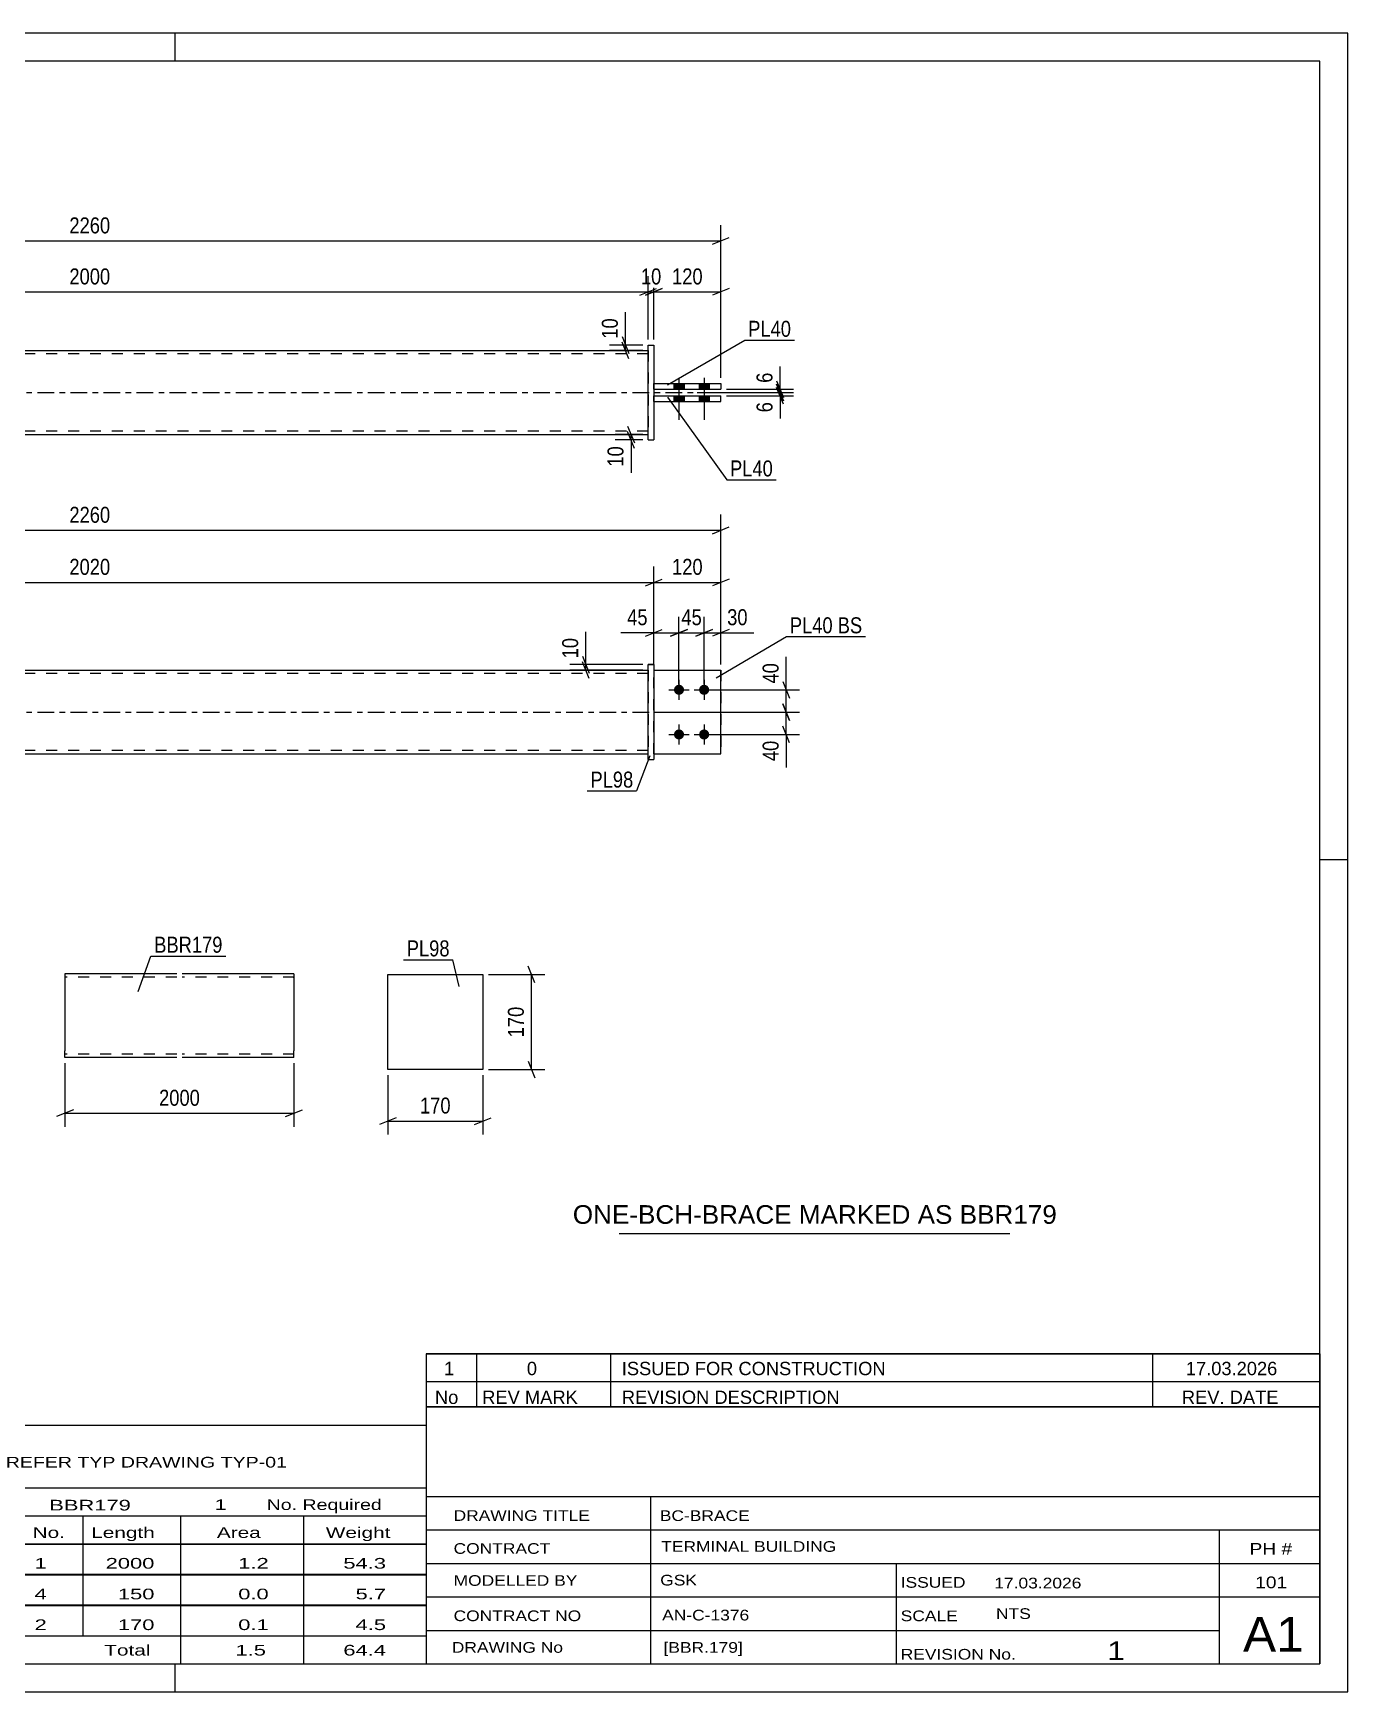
# Model space of a CAD drawing. Header units: millimetres. Extents: x 0 to 420, y 0 to 297.
# Drawn here: x 184.6 to 420, y 0 to 297 of the extents above; entities that cross this region are included whole.
import ezdxf

# ---------------------------------------------------------------- set-up
doc = ezdxf.new("R2010")
doc.units = ezdxf.units.MM
doc.linetypes.add('DXK_LINE_DOT2', pattern=[3.9198, 1.9599, -1.9599])
doc.linetypes.add('DXK_LINE_DOT3', pattern=[5.9187, 2.979, -0.9799, 0.9799, -0.9799])
doc.styles.add('Arial', font='ARIAL.TTF', dxfattribs={"height": 0.2})
doc.styles.add('Arial Narrow', font='ARIALN.TTF', dxfattribs={"height": 0.2})

# ---------------------------------------------------------------- blocks, each defined once
blk = doc.blocks.new('Unknown-580608510-1163')
at = {"color": 5, "linetype": 'Continuous'}
for p, q in [((420, 297), (0, 297)), ((210, 292), (210, 297)), ((420, 0), (420, 297)), ((415, 292), (5, 292)), ((415, 5), (415, 292)), ((420, 149), (415, 149)), ((5, 5), (415, 5)), ((210, 0), (210, 5)), ((0, 0), (420, 0))]:
    blk.add_line(p, q, dxfattribs=at)
blk = doc.blocks.new('Part-580608510-1739 - 1733')
at = {"color": 7, "linetype": 'DXK_LINE_DOT2'}
for p, q in [((295.74, 182.93), (307.74, 182.93)), ((295.74, 167.93), (295.74, 182.93)), ((295.74, 182.93), (307.74, 182.93)), ((307.74, 182.93), (307.74, 182.93)), ((307.74, 182.93), (307.74, 167.93)), ((295.74, 167.93), (295.74, 167.93)), ((295.74, 167.93), (307.74, 167.93)), ((295.74, 167.93), (307.74, 167.93))]:
    blk.add_line(p, q, dxfattribs=at)
blk = doc.blocks.new('Part-580608510-1744 - 1733')
at = {"color": 2, "linetype": 'Continuous'}
for p, q in [((295.74, 182.93), (307.74, 182.93)), ((307.74, 182.93), (307.74, 182.93)), ((307.74, 167.93), (307.74, 182.93)), ((295.74, 167.93), (307.74, 167.93))]:
    blk.add_line(p, q, dxfattribs=at)
at = {"color": 7, "linetype": 'DXK_LINE_DOT2'}
for p, q in [((295.74, 182.93), (307.74, 182.93)), ((295.74, 167.93), (295.74, 182.93)), ((307.74, 182.93), (307.74, 182.93)), ((295.74, 167.93), (295.74, 167.93)), ((295.74, 167.93), (307.74, 167.93))]:
    blk.add_line(p, q, dxfattribs=at)
blk = doc.blocks.new('Part-580608510-1774 - 1733')
at = {"color": 2, "linetype": 'Continuous'}
for p, q in [((295.74, 183.93), (294.74, 183.93)), ((294.74, 166.93), (294.74, 183.93)), ((295.74, 183.93), (295.74, 166.93)), ((294.74, 166.93), (294.74, 166.93)), ((294.74, 166.93), (295.74, 166.93))]:
    blk.add_line(p, q, dxfattribs=at)
at = {"color": 7, "linetype": 'DXK_LINE_DOT2'}
for p, q in [((294.74, 183.93), (294.74, 183.93)), ((294.74, 183.93), (295.74, 183.93)), ((295.74, 183.93), (295.74, 183.93)), ((294.74, 166.93), (295.74, 166.93))]:
    blk.add_line(p, q, dxfattribs=at)
blk = doc.blocks.new('Part-580608510-1779 - 1733')
at = {"color": 2, "linetype": 'Continuous'}
for p, q in [((94.75, 182.93), (294.74, 182.93)), ((94.75, 167.93), (294.74, 167.93))]:
    blk.add_line(p, q, dxfattribs=at)
at = {"color": 7, "linetype": 'DXK_LINE_DOT2'}
for p, q in [((94.75, 167.93), (94.75, 182.93)), ((294.74, 182.33), (94.75, 182.33)), ((294.74, 182.93), (294.74, 167.93)), ((294.74, 168.53), (94.75, 168.53))]:
    blk.add_line(p, q, dxfattribs=at)
at = {"color": 7, "linetype": 'DXK_LINE_DOT3'}
blk.add_line((84.75, 175.43), (304.74, 175.43), dxfattribs=at)
blk = doc.blocks.new('Bolt-580608510-1780 - 1733')
at = {"linetype": 'Continuous'}
for points in [[(300.24, 180.33), (300.43, 180.31), (300.61, 180.25), (300.77, 180.15), (300.91, 180.03), (301.02, 179.88), (301.1, 179.7), (301.14, 179.52), (301.14, 179.33), (301.1, 179.15), (301.02, 178.98), (300.91, 178.82), (300.77, 178.7), (300.61, 178.6), (300.43, 178.55), (300.24, 178.53), (300.06, 178.55), (299.88, 178.6), (299.71, 178.7), (299.57, 178.82), (299.46, 178.98), (299.39, 179.15), (299.35, 179.33), (299.35, 179.52), (299.39, 179.7), (299.46, 179.88), (299.57, 180.03), (299.71, 180.15), (299.88, 180.25), (300.06, 180.31)], [(304.74, 180.33), (304.93, 180.31), (305.11, 180.25), (305.27, 180.15), (305.41, 180.03), (305.52, 179.88), (305.6, 179.7), (305.64, 179.52), (305.64, 179.33), (305.6, 179.15), (305.52, 178.98), (305.41, 178.82), (305.27, 178.7), (305.11, 178.6), (304.93, 178.55), (304.74, 178.53), (304.56, 178.55), (304.38, 178.6), (304.21, 178.7), (304.07, 178.82), (303.96, 178.98), (303.89, 179.15), (303.85, 179.33), (303.85, 179.52), (303.89, 179.7), (303.96, 179.88), (304.07, 180.03), (304.21, 180.15), (304.38, 180.25), (304.56, 180.31)], [(300.24, 172.33), (300.43, 172.31), (300.61, 172.25), (300.77, 172.15), (300.91, 172.03), (301.02, 171.88), (301.1, 171.7), (301.14, 171.52), (301.14, 171.33), (301.1, 171.15), (301.02, 170.98), (300.91, 170.82), (300.77, 170.7), (300.61, 170.6), (300.43, 170.55), (300.24, 170.53), (300.06, 170.55), (299.88, 170.6), (299.71, 170.7), (299.57, 170.82), (299.46, 170.98), (299.39, 171.15), (299.35, 171.33), (299.35, 171.52), (299.39, 171.7), (299.46, 171.88), (299.57, 172.03), (299.71, 172.15), (299.88, 172.25), (300.06, 172.31)], [(304.74, 172.33), (304.93, 172.31), (305.11, 172.25), (305.27, 172.15), (305.41, 172.03), (305.52, 171.88), (305.6, 171.7), (305.64, 171.52), (305.64, 171.33), (305.6, 171.15), (305.52, 170.98), (305.41, 170.82), (305.27, 170.7), (305.11, 170.6), (304.93, 170.55), (304.74, 170.53), (304.56, 170.55), (304.38, 170.6), (304.21, 170.7), (304.07, 170.82), (303.96, 170.98), (303.89, 171.15), (303.85, 171.33), (303.85, 171.52), (303.89, 171.7), (303.96, 171.88), (304.07, 172.03), (304.21, 172.15), (304.38, 172.25), (304.56, 172.31)]]:
    blk.add_hatch(color=1, dxfattribs=at).paths.add_polyline_path(points)
at = {"color": 1, "linetype": 'Continuous'}
for p, q in [((300.24, 181.23), (300.24, 177.63)), ((304.74, 181.23), (304.74, 177.63)), ((298.44, 179.43), (302.04, 179.43)), ((302.94, 179.43), (306.54, 179.43)), ((300.24, 173.23), (300.24, 169.63)), ((304.74, 173.23), (304.74, 169.63)), ((298.44, 171.43), (302.04, 171.43)), ((302.94, 171.43), (306.54, 171.43))]:
    blk.add_line(p, q, dxfattribs=at)
blk = doc.blocks.new('Bolt-580608510-1399 - 1390')
at = {"linetype": 'Continuous'}
for points in [[(301.14, 234.26), (299.34, 234.26), (299.34, 233.26), (301.14, 233.26)], [(301.14, 234.26), (299.34, 234.26), (299.34, 233.26), (301.14, 233.26)], [(301.14, 232.06), (299.34, 232.06), (299.34, 231.06), (301.14, 231.06)], [(301.14, 232.06), (299.34, 232.06), (299.34, 231.06), (301.14, 231.06)], [(305.64, 234.26), (303.84, 234.26), (303.84, 233.26), (305.64, 233.26)], [(305.64, 234.26), (303.84, 234.26), (303.84, 233.26), (305.64, 233.26)], [(305.64, 232.06), (303.84, 232.06), (303.84, 231.06), (305.64, 231.06)], [(305.64, 232.06), (303.84, 232.06), (303.84, 231.06), (305.64, 231.06)]]:
    blk.add_hatch(color=1, dxfattribs=at).paths.add_polyline_path(points)
at = {"color": 1, "linetype": 'Continuous'}
for p, q in [((300.24, 235.26), (300.24, 227.76)), ((300.24, 235.26), (300.24, 227.76)), ((304.74, 235.26), (304.74, 227.76)), ((304.74, 235.26), (304.74, 227.76)), ((299.34, 234.26), (299.34, 233.26)), ((299.34, 234.26), (299.34, 233.26)), ((299.34, 232.06), (299.34, 231.06)), ((299.34, 232.06), (299.34, 231.06)), ((301.14, 234.26), (301.14, 233.26)), ((301.14, 234.26), (301.14, 233.26)), ((301.14, 232.06), (301.14, 231.06)), ((301.14, 232.06), (301.14, 231.06)), ((303.84, 234.26), (303.84, 233.26)), ((303.84, 234.26), (303.84, 233.26)), ((303.84, 232.06), (303.84, 231.06)), ((303.84, 232.06), (303.84, 231.06)), ((305.64, 234.26), (305.64, 233.26)), ((305.64, 234.26), (305.64, 233.26)), ((305.64, 232.06), (305.64, 231.06)), ((305.64, 232.06), (305.64, 231.06))]:
    blk.add_line(p, q, dxfattribs=at)
blk = doc.blocks.new('Part-580608510-1425 - 1390')
at = {"color": 2, "linetype": 'Continuous'}
for p, q in [((94.75, 240.16), (294.74, 240.16)), ((94.75, 225.16), (294.74, 225.16))]:
    blk.add_line(p, q, dxfattribs=at)
at = {"color": 7, "linetype": 'DXK_LINE_DOT2'}
for p, q in [((94.75, 240.16), (94.75, 225.16)), ((294.74, 239.56), (94.75, 239.56)), ((294.74, 240.16), (294.74, 225.16)), ((294.74, 225.76), (94.75, 225.76))]:
    blk.add_line(p, q, dxfattribs=at)
at = {"color": 7, "linetype": 'DXK_LINE_DOT3'}
blk.add_line((84.75, 232.66), (304.74, 232.66), dxfattribs=at)
blk = doc.blocks.new('Part-580608510-1426 - 1390')
at = {"color": 2, "linetype": 'Continuous'}
for p, q in [((294.74, 241.16), (294.74, 241.16)), ((294.74, 224.16), (294.74, 241.16)), ((294.74, 241.16), (295.74, 241.16)), ((295.74, 241.16), (295.74, 241.16)), ((295.74, 241.16), (295.74, 224.16)), ((294.74, 224.16), (295.74, 224.16)), ((294.74, 224.16), (294.74, 224.16)), ((295.74, 224.16), (295.74, 224.16))]:
    blk.add_line(p, q, dxfattribs=at)
at = {"color": 7, "linetype": 'DXK_LINE_DOT2'}
for p, q in [((294.74, 241.16), (294.74, 241.16)), ((294.74, 241.16), (295.74, 241.16)), ((294.74, 224.16), (295.74, 224.16))]:
    blk.add_line(p, q, dxfattribs=at)
blk = doc.blocks.new('Part-580608510-1452 - 1390')
at = {"color": 2, "linetype": 'Continuous'}
for p, q in [((295.74, 234.26), (307.74, 234.26)), ((295.74, 233.26), (307.74, 233.26)), ((307.74, 234.26), (307.74, 233.26))]:
    blk.add_line(p, q, dxfattribs=at)
at = {"color": 7, "linetype": 'DXK_LINE_DOT2'}
for p, q in [((295.74, 233.26), (295.74, 234.26)), ((295.74, 234.26), (307.74, 234.26)), ((295.74, 233.26), (307.74, 233.26)), ((307.74, 234.26), (307.74, 234.26))]:
    blk.add_line(p, q, dxfattribs=at)
blk = doc.blocks.new('Part-580608510-1457 - 1390')
at = {"color": 2, "linetype": 'Continuous'}
for p, q in [((295.74, 232.06), (307.74, 232.06)), ((307.74, 231.06), (307.74, 232.06)), ((295.74, 231.06), (307.74, 231.06))]:
    blk.add_line(p, q, dxfattribs=at)
at = {"color": 7, "linetype": 'DXK_LINE_DOT2'}
for p, q in [((295.74, 231.06), (295.74, 232.06)), ((295.74, 232.06), (307.74, 232.06)), ((295.74, 231.06), (307.74, 231.06))]:
    blk.add_line(p, q, dxfattribs=at)
blk = doc.blocks.new('Part-580608510-2275 - 2269')
at = {"color": 2, "linetype": 'Continuous'}
for p, q in [((248.11, 111.44), (248.11, 128.44)), ((248.11, 128.44), (265.11, 128.44)), ((265.11, 128.44), (265.11, 111.44)), ((265.11, 111.44), (248.11, 111.44))]:
    blk.add_line(p, q, dxfattribs=at)
blk = doc.blocks.new('Part-580608510-2301 - 2294')
at = {"color": 2, "linetype": 'Continuous'}
for p, q in [((210.3, 128.59), (190.3, 128.59)), ((190.3, 128.59), (190.3, 114.79)), ((231.3, 128.59), (211.3, 128.59)), ((231.3, 128.59), (231.3, 114.79)), ((190.3, 113.94), (190.3, 114.79)), ((190.3, 113.68), (190.3, 113.94)), ((190.3, 113.59), (190.3, 113.68)), ((210.3, 113.59), (190.3, 113.59)), ((231.3, 113.59), (211.3, 113.59)), ((231.3, 113.59), (231.3, 114.79))]:
    blk.add_line(p, q, dxfattribs=at)
at = {"color": 7, "linetype": 'DXK_LINE_DOT2'}
for p, q in [((210.3, 127.99), (190.3, 127.99)), ((231.3, 127.99), (211.3, 127.99)), ((231.3, 127.99), (231.3, 127.94)), ((231.3, 127.94), (231.3, 127.99)), ((231.3, 127.85), (231.3, 127.94)), ((231.3, 127.94), (231.3, 127.85)), ((190.3, 114.33), (190.3, 114.79)), ((190.3, 113.94), (190.3, 114.56)), ((190.3, 114.19), (190.3, 114.23)), ((190.3, 114.19), (190.3, 114.23)), ((210.3, 114.19), (190.3, 114.19)), ((190.3, 113.59), (190.3, 113.59)), ((231.3, 114.19), (211.3, 114.19)), ((231.3, 114.23), (231.3, 114.56)), ((231.3, 114.19), (231.3, 114.23))]:
    blk.add_line(p, q, dxfattribs=at)
blk = doc.blocks.new('StraightDimension-580608510-1827 - 1733')
at = {"color": 7, "linetype": 'Continuous'}
for p, q in [((298.74, 189.04), (301.74, 190.24)), ((300.24, 180.43), (300.24, 192.49)), ((306.24, 190.24), (303.24, 189.04)), ((304.74, 180.43), (304.74, 192.49)), ((300.24, 189.64), (304.74, 189.64))]:
    blk.add_line(p, q, dxfattribs=at)
at = {"color": 0}
blk.add_wipeout([(304.92, 190.39), (304.92, 194.59), (300.07, 194.59), (300.07, 190.39)], dxfattribs=at)
at = {"color": 3, "style": 'Arial Narrow'}
blk.add_text('45', height=2.863, dxfattribs=at).set_placement((300.67, 190.99))
blk = doc.blocks.new('StraightDimension-580608510-1857 - 1733')
at = {"color": 7, "linetype": 'Continuous'}
for p, q in [((83.25, 208.58), (80.25, 207.38)), ((81.75, 183.93), (81.75, 210.83)), ((81.75, 207.98), (307.74, 207.98)), ((306.24, 207.38), (309.24, 208.58)), ((307.74, 183.93), (307.74, 210.83))]:
    blk.add_line(p, q, dxfattribs=at)
at = {"color": 0}
blk.add_wipeout([(199, 208.73), (199, 212.93), (190.49, 212.93), (190.49, 208.73)], dxfattribs=at)
at = {"color": 3, "style": 'Arial Narrow'}
blk.add_text('2260', height=2.863, dxfattribs=at).set_placement((191.09, 209.33))
blk = doc.blocks.new('StraightDimension-580608510-1802 - 1733')
at = {"color": 7, "linetype": 'Continuous'}
for p, q in [((282.94, 185.43), (284.14, 182.43)), ((284.14, 181.43), (282.94, 184.43)), ((293.74, 183.93), (280.69, 183.93)), ((293.74, 182.93), (280.69, 182.93)), ((283.54, 182.93), (283.54, 183.93))]:
    blk.add_line(p, q, dxfattribs=at)
at = {"color": 0}
blk.add_wipeout([(282.79, 189.31), (278.59, 189.31), (278.59, 184.45), (282.79, 184.45)], dxfattribs=at)
at = {"color": 7, "linetype": 'Continuous'}
blk.add_line((283.54, 183.93), (283.54, 189.83), dxfattribs=at)
blk.add_line((283.54, 183.93), (283.54, 189.83), dxfattribs=at)
at = {"color": 3, "style": 'Arial Narrow'}
blk.add_text('10', height=2.863, rotation=90.0002, dxfattribs=at).set_placement((282.19, 185.05))
blk = doc.blocks.new('StraightDimension-580608510-1811 - 1733')
at = {"color": 7, "linetype": 'Continuous'}
for p, q in [((294.24, 189.04), (297.24, 190.24)), ((295.74, 183.93), (295.74, 192.49)), ((301.74, 190.24), (298.74, 189.04)), ((300.24, 180.43), (300.24, 192.49)), ((295.74, 189.64), (300.24, 189.64))]:
    blk.add_line(p, q, dxfattribs=at)
at = {"color": 0}
blk.add_wipeout([(295.22, 190.39), (295.22, 194.59), (290.36, 194.59), (290.36, 190.39)], dxfattribs=at)
at = {"color": 7, "linetype": 'Continuous'}
blk.add_line((295.74, 189.64), (289.84, 189.64), dxfattribs=at)
blk.add_line((295.74, 189.64), (289.84, 189.64), dxfattribs=at)
at = {"color": 3, "style": 'Arial Narrow'}
blk.add_text('45', height=2.863, dxfattribs=at).set_placement((290.96, 190.99))
blk = doc.blocks.new('StraightDimension-580608510-1840 - 1733')
at = {"color": 7, "linetype": 'Continuous'}
for p, q in [((303.24, 189.04), (306.24, 190.24)), ((304.74, 180.43), (304.74, 192.49)), ((309.24, 190.24), (306.24, 189.04)), ((307.74, 183.93), (307.74, 192.49)), ((304.74, 189.64), (307.74, 189.64))]:
    blk.add_line(p, q, dxfattribs=at)
at = {"color": 0}
blk.add_wipeout([(313.12, 190.39), (313.12, 194.59), (308.27, 194.59), (308.27, 190.39)], dxfattribs=at)
at = {"color": 7, "linetype": 'Continuous'}
blk.add_line((307.74, 189.64), (313.65, 189.64), dxfattribs=at)
blk.add_line((307.74, 189.64), (313.65, 189.64), dxfattribs=at)
at = {"color": 3, "style": 'Arial Narrow'}
blk.add_text('30', height=2.863, dxfattribs=at).set_placement((308.87, 190.99))
blk = doc.blocks.new('StraightDimension-580608510-1877 - 1733')
at = {"color": 7, "linetype": 'Continuous'}
for p, q in [((296.74, 175.43), (321.83, 175.43)), ((318.83, 176.93), (320.03, 173.93)), ((319.43, 171.43), (319.43, 175.43)), ((320.03, 169.93), (318.83, 172.93)), ((305.74, 171.43), (321.83, 171.43))]:
    blk.add_line(p, q, dxfattribs=at)
at = {"color": 0}
blk.add_wipeout([(318.68, 170.9), (314.48, 170.9), (314.48, 166.05), (318.68, 166.05)], dxfattribs=at)
at = {"color": 7, "linetype": 'Continuous'}
blk.add_line((319.43, 171.43), (319.43, 165.52), dxfattribs=at)
blk.add_line((319.43, 171.43), (319.43, 165.52), dxfattribs=at)
at = {"color": 3, "style": 'Arial Narrow'}
blk.add_text('40', height=2.863, rotation=90.0002, dxfattribs=at).set_placement((318.08, 166.65))
blk = doc.blocks.new('StraightDimension-580608510-1886 - 1733')
at = {"color": 7, "linetype": 'Continuous'}
for p, q in [((305.74, 179.43), (321.83, 179.43)), ((318.83, 180.93), (320.03, 177.93)), ((319.43, 175.43), (319.43, 179.43)), ((296.74, 175.43), (321.83, 175.43)), ((320.03, 173.93), (318.83, 176.93))]:
    blk.add_line(p, q, dxfattribs=at)
at = {"color": 0}
blk.add_wipeout([(318.68, 184.81), (314.48, 184.81), (314.48, 179.95), (318.68, 179.95)], dxfattribs=at)
at = {"color": 7, "linetype": 'Continuous'}
blk.add_line((319.43, 179.43), (319.43, 185.33), dxfattribs=at)
blk.add_line((319.43, 179.43), (319.43, 185.33), dxfattribs=at)
at = {"color": 3, "style": 'Arial Narrow'}
blk.add_text('40', height=2.863, rotation=90.0002, dxfattribs=at).set_placement((318.08, 180.55))
blk = doc.blocks.new('StraightDimension-580608510-1896 - 1733')
at = {"color": 7, "linetype": 'Continuous'}
for p, q in [((294.24, 198.06), (297.24, 199.26)), ((295.74, 183.93), (295.74, 201.51)), ((309.24, 199.26), (306.24, 198.06)), ((307.74, 183.93), (307.74, 201.51)), ((295.74, 198.66), (307.74, 198.66))]:
    blk.add_line(p, q, dxfattribs=at)
at = {"color": 0}
blk.add_wipeout([(305.09, 199.41), (305.09, 203.61), (298.4, 203.61), (298.4, 199.41)], dxfattribs=at)
at = {"color": 3, "style": 'Arial Narrow'}
blk.add_text('120', height=2.863, dxfattribs=at).set_placement((299, 200.01))
blk = doc.blocks.new('StraightDimension-580608510-1915 - 1733')
at = {"color": 7, "linetype": 'Continuous'}
for p, q in [((95.25, 199.26), (92.25, 198.06)), ((93.75, 176.43), (93.75, 201.51)), ((294.24, 198.06), (297.24, 199.26)), ((295.74, 183.93), (295.74, 201.51)), ((93.75, 198.66), (295.74, 198.66))]:
    blk.add_line(p, q, dxfattribs=at)
at = {"color": 0}
blk.add_wipeout([(199, 199.41), (199, 203.61), (190.49, 203.61), (190.49, 199.41)], dxfattribs=at)
at = {"color": 3, "style": 'Arial Narrow'}
blk.add_text('2020', height=2.863, dxfattribs=at).set_placement((191.09, 200.01))
blk = doc.blocks.new('StraightDimension-580608510-1459 - 1390')
at = {"color": 7, "linetype": 'Continuous'}
for p, q in [((291.05, 226.66), (292.25, 223.66)), ((293.74, 225.16), (288.8, 225.16)), ((293.74, 224.16), (288.8, 224.16)), ((292.25, 222.66), (291.05, 225.66)), ((291.65, 224.16), (291.65, 225.16))]:
    blk.add_line(p, q, dxfattribs=at)
at = {"color": 0}
blk.add_wipeout([(290.9, 223.64), (286.7, 223.64), (286.7, 218.78), (290.9, 218.78)], dxfattribs=at)
at = {"color": 7, "linetype": 'Continuous'}
blk.add_line((291.65, 224.16), (291.65, 218.26), dxfattribs=at)
blk.add_line((291.65, 224.16), (291.65, 218.26), dxfattribs=at)
at = {"color": 3, "style": 'Arial Narrow'}
blk.add_text('10', height=2.863, rotation=90.0002, dxfattribs=at).set_placement((290.3, 219.38))
blk = doc.blocks.new('StraightDimension-580608510-1473 - 1390')
at = {"color": 7, "linetype": 'Continuous'}
for p, q in [((293.74, 241.16), (287.79, 241.16)), ((290.04, 242.66), (291.24, 239.66)), ((291.24, 238.66), (290.04, 241.66)), ((290.64, 240.16), (290.64, 241.16)), ((293.74, 240.16), (287.79, 240.16))]:
    blk.add_line(p, q, dxfattribs=at)
at = {"color": 0}
blk.add_wipeout([(289.89, 246.54), (285.69, 246.54), (285.69, 241.69), (289.89, 241.69)], dxfattribs=at)
at = {"color": 7, "linetype": 'Continuous'}
blk.add_line((290.64, 241.16), (290.64, 247.07), dxfattribs=at)
blk.add_line((290.64, 241.16), (290.64, 247.07), dxfattribs=at)
at = {"color": 3, "style": 'Arial Narrow'}
blk.add_text('10', height=2.863, rotation=90.0002, dxfattribs=at).set_placement((289.29, 242.29))
blk = doc.blocks.new('StraightDimension-580608510-1520 - 1390')
at = {"color": 7, "linetype": 'Continuous'}
for p, q in [((81.75, 235.26), (81.75, 262.65)), ((307.74, 235.26), (307.74, 262.65)), ((83.25, 260.4), (80.25, 259.2)), ((81.75, 259.8), (307.74, 259.8)), ((306.24, 259.2), (309.24, 260.4))]:
    blk.add_line(p, q, dxfattribs=at)
at = {"color": 0}
blk.add_wipeout([(199, 260.55), (199, 264.75), (190.49, 264.75), (190.49, 260.55)], dxfattribs=at)
at = {"color": 3, "style": 'Arial Narrow'}
blk.add_text('2260', height=2.863, dxfattribs=at).set_placement((191.09, 261.15))
blk = doc.blocks.new('StraightDimension-580608510-1551 - 1390')
at = {"color": 7, "linetype": 'Continuous'}
for p, q in [((295.74, 242.16), (295.74, 253.51)), ((307.74, 235.26), (307.74, 253.51)), ((294.24, 250.06), (297.24, 251.26)), ((295.74, 250.66), (307.74, 250.66)), ((309.24, 251.26), (306.24, 250.06))]:
    blk.add_line(p, q, dxfattribs=at)
at = {"color": 0}
blk.add_wipeout([(305.09, 251.41), (305.09, 255.61), (298.4, 255.61), (298.4, 251.41)], dxfattribs=at)
at = {"color": 3, "style": 'Arial Narrow'}
blk.add_text('120', height=2.863, dxfattribs=at).set_placement((299, 252.01))
blk = doc.blocks.new('StraightDimension-580608510-1561 - 1390')
at = {"color": 7, "linetype": 'Continuous'}
for p, q in [((294.74, 242.16), (294.74, 253.51)), ((295.74, 242.16), (295.74, 253.51)), ((293.24, 250.06), (296.24, 251.26)), ((297.24, 251.26), (294.24, 250.06)), ((294.74, 250.66), (295.74, 250.66))]:
    blk.add_line(p, q, dxfattribs=at)
at = {"color": 0}
blk.add_wipeout([(297.67, 251.41), (297.67, 255.61), (292.82, 255.61), (292.82, 251.41)], dxfattribs=at)
at = {"color": 3, "style": 'Arial Narrow'}
blk.add_text('10', height=2.863, dxfattribs=at).set_placement((293.42, 252.01))
blk = doc.blocks.new('StraightDimension-580608510-1571 - 1390')
at = {"color": 7, "linetype": 'Continuous'}
for p, q in [((94.75, 242.16), (94.75, 253.51)), ((294.74, 242.16), (294.74, 253.51)), ((96.25, 251.26), (93.25, 250.06)), ((94.75, 250.66), (294.74, 250.66)), ((293.24, 250.06), (296.24, 251.26))]:
    blk.add_line(p, q, dxfattribs=at)
at = {"color": 0}
blk.add_wipeout([(199, 251.41), (199, 255.61), (190.49, 255.61), (190.49, 251.41)], dxfattribs=at)
at = {"color": 3, "style": 'Arial Narrow'}
blk.add_text('2000', height=2.863, dxfattribs=at).set_placement((191.09, 252.01))
blk = doc.blocks.new('StraightDimension-580608510-1656 - 1390')
at = {"color": 7, "linetype": 'Continuous'}
for p, q in [((317.73, 234.76), (318.93, 231.76)), ((303.49, 232.66), (320.73, 232.66)), ((308.74, 233.26), (320.73, 233.26)), ((318.93, 231.16), (317.73, 234.16)), ((318.33, 232.66), (318.33, 233.26))]:
    blk.add_line(p, q, dxfattribs=at)
at = {"color": 0}
blk.add_wipeout([(317.58, 236.82), (313.38, 236.82), (313.38, 233.79), (317.58, 233.79)], dxfattribs=at)
at = {"color": 7, "linetype": 'Continuous'}
blk.add_line((318.33, 233.26), (318.33, 237.34), dxfattribs=at)
blk.add_line((318.33, 233.26), (318.33, 237.34), dxfattribs=at)
at = {"color": 3, "style": 'Arial Narrow'}
blk.add_text('6', height=2.86, rotation=90.0002, dxfattribs=at).set_placement((316.98, 234.39))
blk = doc.blocks.new('StraightDimension-580608510-1667 - 1390')
at = {"color": 7, "linetype": 'Continuous'}
for p, q in [((303.49, 232.66), (320.73, 232.66)), ((308.74, 232.06), (320.73, 232.06)), ((317.73, 234.16), (318.93, 231.16)), ((318.93, 230.56), (317.73, 233.56)), ((318.33, 232.06), (318.33, 232.66))]:
    blk.add_line(p, q, dxfattribs=at)
at = {"color": 0}
blk.add_wipeout([(317.58, 231.54), (313.38, 231.54), (313.38, 228.51), (317.58, 228.51)], dxfattribs=at)
at = {"color": 7, "linetype": 'Continuous'}
blk.add_line((318.33, 232.06), (318.33, 227.98), dxfattribs=at)
blk.add_line((318.33, 232.06), (318.33, 227.98), dxfattribs=at)
at = {"color": 3, "style": 'Arial Narrow'}
blk.add_text('6', height=2.86, rotation=90.0002, dxfattribs=at).set_placement((316.98, 229.11))
blk = doc.blocks.new('StraightDimension-580608510-2277 - 2269')
at = {"color": 7, "linetype": 'Continuous'}
for p, q in [((266.11, 128.44), (276.21, 128.44)), ((274.41, 126.94), (273.21, 129.94)), ((273.81, 111.44), (273.81, 128.44)), ((273.21, 112.94), (274.41, 109.94)), ((266.11, 111.44), (276.21, 111.44))]:
    blk.add_line(p, q, dxfattribs=at)
at = {"color": 0}
blk.add_wipeout([(273.06, 123.28), (268.86, 123.28), (268.86, 116.6), (273.06, 116.6)], dxfattribs=at)
at = {"color": 3, "style": 'Arial Narrow'}
blk.add_text('170', height=2.863, rotation=90.0002, dxfattribs=at).set_placement((272.46, 117.2))
blk = doc.blocks.new('StraightDimension-580608510-2286 - 2269')
at = {"color": 7, "linetype": 'Continuous'}
for p, q in [((248.11, 110.44), (248.11, 99.8)), ((265.11, 110.44), (265.11, 99.8)), ((249.61, 102.8), (246.61, 101.6)), ((248.11, 102.2), (265.11, 102.2)), ((263.61, 101.6), (266.61, 102.8))]:
    blk.add_line(p, q, dxfattribs=at)
at = {"color": 0}
blk.add_wipeout([(259.95, 102.95), (259.95, 107.15), (253.27, 107.15), (253.27, 102.95)], dxfattribs=at)
at = {"color": 3, "style": 'Arial Narrow'}
blk.add_text('170', height=2.863, dxfattribs=at).set_placement((253.87, 103.55))
blk = doc.blocks.new('StraightDimension-580608510-2305 - 2294')
at = {"color": 7, "linetype": 'Continuous'}
for p, q in [((190.3, 112.59), (190.3, 101.19)), ((231.3, 112.59), (231.3, 101.19)), ((191.8, 104.19), (188.8, 102.99)), ((229.8, 102.99), (232.8, 104.19)), ((190.3, 103.59), (231.3, 103.59))]:
    blk.add_line(p, q, dxfattribs=at)
at = {"color": 0}
blk.add_wipeout([(215.06, 104.34), (215.06, 108.54), (206.55, 108.54), (206.55, 104.34)], dxfattribs=at)
at = {"color": 3, "style": 'Arial Narrow'}
blk.add_text('2000', height=2.863, dxfattribs=at).set_placement((207.15, 104.94))
blk = doc.blocks.new('Unknown-580608510-3662')
at = {"color": 7, "linetype": 'Continuous'}
for p, q in [((255, 51.05), (255, 5)), ((255, 51.05), (415, 51.05)), ((415, 51), (415, 5)), ((255, 35), (415, 35)), ((295.14, 35), (295.14, 5)), ((255, 29), (415, 29)), ((397, 5.05), (397, 29.05)), ((255, 23), (415, 23)), ((339.14, 23), (339.14, 5)), ((255, 17), (415, 17)), ((255, 11), (397, 11)), ((255, 5), (415, 5))]:
    blk.add_line(p, q, dxfattribs=at)
at = {"color": 7, "style": 'Arial Narrow'}
for s, height, width, p in [('DRAWING TITLE', 1.9089, 1.425378, (259.88, 30.61)), ('BC-BRACE', 1.909, 1.425378, (296.81, 30.59)), ('TERMINAL BUILDING', 1.9089, 1.425378, (297.06, 25.07)), ('CONTRACT', 1.909, 1.425378, (259.88, 24.71)), ('MODELLED BY', 1.9089, 1.425378, (259.88, 18.98)), ('GSK', 1.909, 1.425378, (296.88, 19.04)), ('ISSUED', 1.909, 1.425378, (339.94, 18.64)), ('17.03.2026', 1.909, 1.425378, (356.69, 18.52)), ('CONTRACT NO', 1.9089, 1.425378, (259.88, 12.66)), ('AN-C-1376', 1.909, 1.425378, (297.23, 12.78)), ('SCALE', 1.909, 1.425378, (339.94, 12.65)), ('A1', 6.204, 1.25, (401.24, 7.2)), ('DRAWING No', 1.909, 1.425378, (259.56, 7)), ('[BBR.179]', 1.909, 1.425378, (297.46, 6.99)), ('1', 3.34, 1.5, (376.91, 5.68)), ('REVISION No.', 1.9089, 1.425378, (339.94, 5.77))]:
    blk.add_text(s, height=height, dxfattribs=dict(at, width=width)).set_placement(p)
at = {"color": 7, "linetype": 'Continuous', "style": 'Arial Narrow'}
for s, height, width, p in [('PH #', 2.1, 1.42538, (402.4, 24.55)), ('101', 2.1, 1.42538, (403.41, 18.55)), ('NTS', 1.909, 1.425378, (357, 13.05))]:
    blk.add_text(s, height=height, dxfattribs=dict(at, width=width)).set_placement(p)
blk = doc.blocks.new('Unknown-580608510-3663')
at = {"color": 7, "linetype": 'Continuous'}
for p, q in [((255, 60.55), (415, 60.55)), ((415, 60.55), (255, 60.55)), ((255, 60.55), (255, 55.55)), ((264, 60.55), (264, 55.55)), ((288, 60.55), (288, 55.55)), ((385, 60.55), (385, 55.55)), ((415, 60.55), (415, 55.55)), ((255, 55.55), (415, 55.55)), ((255, 55.55), (255, 51.05)), ((255, 55.55), (415, 55.55)), ((264, 55.55), (264, 51.05)), ((288, 55.55), (288, 51.05)), ((385, 55.55), (385, 51.05)), ((415, 55.55), (415, 51.05)), ((415, 51.05), (255, 51.05))]:
    blk.add_line(p, q, dxfattribs=at)
at = {"color": 7, "linetype": 'Continuous', "style": 'Arial Narrow'}
for s, height, width, p in [('1', 2.39, 1.196471, (258.16, 56.7)), ('0', 2.39, 1.196471, (273, 56.7)), ('ISSUED FOR CONSTRUCTION', 2.3861, 1.196471, (290, 56.7)), ('17.03.2026', 2.386, 1.196471, (391, 56.7)), ('No', 2.386, 1.2, (256.54, 51.55)), ('REV MARK', 2.386, 1.2, (265, 51.55)), ('REVISION DESCRIPTION', 2.3861, 1.2, (290, 51.55)), ('REV. DATE', 2.386, 1.2, (390.28, 51.55))]:
    blk.add_text(s, height=height, dxfattribs=dict(at, width=width)).set_placement(p)
blk = doc.blocks.new('Unknown-580608510-3664')
at = {"color": 7, "linetype": 'Continuous'}
for p, q in [((95, 47.75), (255, 47.75)), ((95, 36.5), (95, 47.75)), ((255, 47.75), (255, 36.5)), ((95, 36.5), (255, 36.5)), ((95, 36.5), (95, 31.5)), ((255, 36.5), (255, 31.5)), ((95, 31.5), (255, 31.5)), ((95, 31.5), (95, 26.5)), ((119, 31.5), (119, 26.5)), ((154.5, 31.5), (154.5, 26.5)), ((180.5, 31.5), (180.5, 26.5)), ((193.5, 31.5), (193.5, 26.5)), ((211, 31.5), (211, 26.5)), ((233, 31.5), (233, 26.5)), ((255, 31.5), (255, 26.5)), ((95, 26.5), (255, 26.5)), ((95, 26.45), (95, 21.05)), ((95, 26.45), (255, 26.45)), ((119, 26.5), (119, 21)), ((154.5, 26.5), (154.5, 21)), ((180.5, 26.5), (180.5, 21)), ((193.5, 26.5), (193.5, 21)), ((211, 26.5), (211, 21)), ((233, 26.5), (233, 21)), ((255, 26.45), (255, 21.05)), ((95, 21.05), (255, 21.05)), ((95, 20.95), (95, 15.55)), ((95, 20.95), (255, 20.95)), ((119, 21), (119, 15.5)), ((154.5, 21), (154.5, 15.5)), ((180.5, 21), (180.5, 15.5)), ((193.5, 21), (193.5, 15.5)), ((211, 21), (211, 15.5)), ((233, 21), (233, 15.5)), ((255, 20.95), (255, 15.55)), ((95, 15.55), (255, 15.55)), ((95, 15.45), (95, 10.05)), ((95, 15.45), (255, 15.45)), ((119, 15.5), (119, 10)), ((154.5, 15.5), (154.5, 10)), ((180.5, 15.5), (180.5, 10)), ((193.5, 15.5), (193.5, 10)), ((211, 15.5), (211, 10)), ((233, 15.5), (233, 10)), ((255, 15.45), (255, 10.05)), ((95, 10.05), (255, 10.05)), ((95, 10), (255, 10)), ((95, 10), (95, 5)), ((211, 10), (211, 5)), ((233, 10), (233, 5)), ((255, 10), (255, 5)), ((95, 5), (255, 5))]:
    blk.add_line(p, q, dxfattribs=at)
at = {"color": 7, "style": 'Arial Narrow'}
for s, height, width, p in [('GENERAL NOTES & WELD DETAILS :', 2.8633, 1.4, (96.15, 40.06)), ('REFER TYP DRAWING TYP-01', 1.9089, 1.6, (179.7, 40.16)), ("MATERIAL LIST FOR ASSEMBLY MK'D", 1.9089, 1.6, (96.15, 32.56)), ('BBR179', 1.909, 1.794707, (187.48, 32.47)), ('1', 1.91, 1.794707, (217.08, 32.56)), ('No. Required', 1.9089, 1.6, (226.41, 32.56)), ('Mark', 1.909, 1.7, (96.34, 27.5)), ('Profile', 1.909, 1.7, (129.41, 27.5)), ('Material', 1.909, 1.7, (159.54, 27.56)), ('No.', 1.909, 1.7, (184.5, 27.56)), ('Length', 1.909, 1.7, (195, 27.56)), ('Area', 1.909, 1.7, (217.5, 27.56)), ('Weight', 1.909, 1.7, (237, 27.56))]:
    blk.add_text(s, height=height, dxfattribs=dict(at, width=width)).set_placement(p)
at = {"color": 7, "linetype": 'Continuous', "style": 'Arial Narrow'}
for s, height, width, p in [('BBR179', 1.909, 1.794707, (96.5, 22.06)), ('SHS150*6', 1.909, 1.794707, (121, 22.06)), ('E350', 1.909, 1.794707, (160.74, 22.06)), ('1', 1.91, 1.794707, (184.86, 22.06)), ('2000', 1.909, 1.794707, (197.58, 22.06)), ('1.2', 1.909, 1.794707, (221.32, 22.06)), ('54.3', 1.909, 1.794707, (240.14, 22.06)), ('PL40', 1.909, 1.794707, (96.5, 16.56)), ('PL10*120', 1.909, 1.794707, (121, 16.56)), ('E350', 1.909, 1.794707, (160.74, 16.56)), ('4', 1.91, 1.794707, (184.86, 16.56)), ('150', 1.909, 1.794707, (199.77, 16.56)), ('0.0', 1.909, 1.794707, (221.32, 16.56)), ('5.7', 1.909, 1.794707, (242.33, 16.56)), ('PL98', 1.909, 1.794707, (96.5, 11.06)), ('PL10*170', 1.909, 1.794707, (121, 11.06)), ('E350', 1.909, 1.794707, (160.74, 11.06)), ('2', 1.91, 1.794707, (184.86, 11.06)), ('170', 1.909, 1.794707, (199.77, 11.06)), ('0.1', 1.909, 1.794707, (221.32, 11.06)), ('4.5', 1.909, 1.794707, (242.33, 11.06)), ('Total', 1.909, 1.7, (197.33, 6.5)), ('1.5', 1.909, 1.794707, (220.83, 6.5)), ('64.4', 1.909, 1.794707, (240.14, 6.5))]:
    blk.add_text(s, height=height, dxfattribs=dict(at, width=width)).set_placement(p)
blk = doc.blocks.new('Unknown-580608510-3665')
at = {"color": 7, "linetype": 'Continuous'}
blk.add_line((289.5, 82.05), (359.5, 82.05), dxfattribs=at)
at = {"color": 7, "style": 'Arial'}
blk.add_text('ONE-BCH-BRACE MARKED AS BBR179', height=3.3428, dxfattribs=at).set_placement((281.23, 83.8))
blk = doc.blocks.new('Mark-580608510-1770 - 1733')
at = {"color": 0}
blk.add_wipeout([(292.06, 161.91), (292.06, 164.91), (284.39, 164.91), (284.39, 161.91)], dxfattribs=at)
blk.add_wipeout([(292.06, 161.91), (292.06, 164.91), (284.39, 164.91), (284.39, 161.91)], dxfattribs=at)
at = {"color": 30, "linetype": 'Continuous'}
for p in [(295.05, 167.62), (283.79, 161.31)]:
    blk.add_line(p, (292.66, 161.31), dxfattribs=at)
at = {"color": 3, "style": 'Arial Narrow'}
blk.add_text('PL98', height=2.863, dxfattribs=at).set_placement((284.39, 161.91))
blk = doc.blocks.new('MarkSet-580608510-2027 - 1733')
at = {"color": 0}
blk.add_wipeout([(327.76, 189.54), (327.76, 192.54), (320.09, 192.54), (320.09, 189.54)], dxfattribs=at)
blk.add_wipeout([(327.76, 189.54), (327.76, 192.54), (320.09, 192.54), (320.09, 189.54)], dxfattribs=at)
at = {"color": 30, "linetype": 'Continuous'}
blk.add_line((306.9, 181.56), (319.49, 188.94), dxfattribs=at)
at = {"color": 0}
blk.add_wipeout([(333.05, 189.54), (333.05, 192.54), (328.66, 192.54), (328.66, 189.54)], dxfattribs=at)
blk.add_wipeout([(333.05, 189.54), (333.05, 192.54), (328.66, 192.54), (328.66, 189.54)], dxfattribs=at)
at = {"color": 30, "linetype": 'Continuous'}
blk.add_line((319.49, 188.94), (333.65, 188.94), dxfattribs=at)
at = {"color": 3, "style": 'Arial Narrow'}
for s, p in [('PL40', (320.09, 189.54)), ('BS', (328.66, 189.54))]:
    blk.add_text(s, height=2.863, dxfattribs=at).set_placement(p)
blk = doc.blocks.new('Mark-580608510-1448 - 1390')
at = {"color": 0}
blk.add_wipeout([(320.3, 242.63), (320.3, 245.63), (312.63, 245.63), (312.63, 242.63)], dxfattribs=at)
blk.add_wipeout([(320.3, 242.63), (320.3, 245.63), (312.63, 245.63), (312.63, 242.63)], dxfattribs=at)
at = {"color": 30, "linetype": 'Continuous'}
for p, q in [((298.17, 234.03), (312.03, 242.03)), ((312.03, 242.03), (320.9, 242.03))]:
    blk.add_line(p, q, dxfattribs=at)
at = {"color": 3, "style": 'Arial Narrow'}
blk.add_text('PL40', height=2.863, dxfattribs=at).set_placement((312.63, 242.63))
blk = doc.blocks.new('Mark-580608510-1453 - 1390')
at = {"color": 0}
blk.add_wipeout([(317.06, 217.63), (317.06, 220.63), (309.38, 220.63), (309.38, 217.63)], dxfattribs=at)
blk.add_wipeout([(317.06, 217.63), (317.06, 220.63), (309.38, 220.63), (309.38, 217.63)], dxfattribs=at)
at = {"color": 30, "linetype": 'Continuous'}
for p, q in [((298.17, 231.83), (308.78, 217.03)), ((308.78, 217.03), (317.66, 217.03))]:
    blk.add_line(p, q, dxfattribs=at)
at = {"color": 3, "style": 'Arial Narrow'}
blk.add_text('PL40', height=2.863, dxfattribs=at).set_placement((309.38, 217.63))
blk = doc.blocks.new('Mark-580608510-2271 - 2269')
at = {"color": 0}
blk.add_wipeout([(259.17, 131.69), (259.17, 134.69), (251.5, 134.69), (251.5, 131.69)], dxfattribs=at)
blk.add_wipeout([(259.17, 131.69), (259.17, 134.69), (251.5, 134.69), (251.5, 131.69)], dxfattribs=at)
at = {"color": 30, "linetype": 'Continuous'}
for p in [(250.9, 131.09), (260.88, 126.31)]:
    blk.add_line(p, (259.77, 131.09), dxfattribs=at)
at = {"color": 3, "style": 'Arial Narrow'}
blk.add_text('PL98', height=2.863, dxfattribs=at).set_placement((251.5, 131.69))
blk = doc.blocks.new('Mark-580608510-2297 - 2294')
at = {"color": 0}
blk.add_wipeout([(218.52, 132.35), (218.52, 135.35), (206.28, 135.35), (206.28, 132.35)], dxfattribs=at)
blk.add_wipeout([(218.52, 132.35), (218.52, 135.35), (206.28, 135.35), (206.28, 132.35)], dxfattribs=at)
at = {"color": 30, "linetype": 'Continuous'}
for p, q in [((203.41, 125.43), (205.68, 131.75)), ((205.68, 131.75), (219.12, 131.75))]:
    blk.add_line(p, q, dxfattribs=at)
at = {"color": 3, "style": 'Arial Narrow'}
blk.add_text('BBR179', height=2.863, dxfattribs=at).set_placement((206.28, 132.35))

msp = doc.modelspace()

# ---------------------------------------------------------------- block references
for name in ['Unknown-580608510-1163', 'Part-580608510-1426 - 1390', 'Part-580608510-1425 - 1390', 'Bolt-580608510-1399 - 1390', 'Part-580608510-1452 - 1390', 'Part-580608510-1457 - 1390', 'Part-580608510-1779 - 1733', 'Part-580608510-1774 - 1733', 'Part-580608510-1739 - 1733', 'Part-580608510-1744 - 1733', 'Bolt-580608510-1780 - 1733', 'Part-580608510-2301 - 2294', 'Part-580608510-2275 - 2269', 'Unknown-580608510-3665', 'Unknown-580608510-3663', 'Unknown-580608510-3662', 'Unknown-580608510-3664']:
    msp.add_blockref(name, (0, 0))

# ---------------------------------------------------------------- next in the draw order: block references
for name in ['StraightDimension-580608510-1473 - 1390', 'StraightDimension-580608510-1459 - 1390', 'StraightDimension-580608510-1827 - 1733', 'StraightDimension-580608510-1877 - 1733', 'Mark-580608510-1770 - 1733', 'Mark-580608510-2297 - 2294', 'Mark-580608510-2271 - 2269', 'StraightDimension-580608510-2277 - 2269', 'StraightDimension-580608510-2305 - 2294']:
    msp.add_blockref(name, (0, 0))

# ---------------------------------------------------------------- next in the draw order: block references
for name in ['StraightDimension-580608510-1520 - 1390', 'StraightDimension-580608510-1857 - 1733', 'StraightDimension-580608510-2286 - 2269']:
    msp.add_blockref(name, (0, 0))

# ---------------------------------------------------------------- next in the draw order: block references
for name in ['StraightDimension-580608510-1551 - 1390', 'StraightDimension-580608510-1840 - 1733', 'StraightDimension-580608510-1802 - 1733']:
    msp.add_blockref(name, (0, 0))

# ---------------------------------------------------------------- next in the draw order: block references
for name in ['StraightDimension-580608510-1561 - 1390', 'StraightDimension-580608510-1656 - 1390', 'StraightDimension-580608510-1811 - 1733']:
    msp.add_blockref(name, (0, 0))

# ---------------------------------------------------------------- next in the draw order: block references
for name in ['StraightDimension-580608510-1571 - 1390', 'StraightDimension-580608510-1667 - 1390', 'StraightDimension-580608510-1886 - 1733']:
    msp.add_blockref(name, (0, 0))

# ---------------------------------------------------------------- next in the draw order: block references
for name in ['Mark-580608510-1448 - 1390', 'Mark-580608510-1453 - 1390', 'StraightDimension-580608510-1896 - 1733']:
    msp.add_blockref(name, (0, 0))

# ---------------------------------------------------------------- next in the draw order: block references
for name in ['StraightDimension-580608510-1915 - 1733', 'MarkSet-580608510-2027 - 1733']:
    msp.add_blockref(name, (0, 0))

doc.saveas('drawing.dxf')
